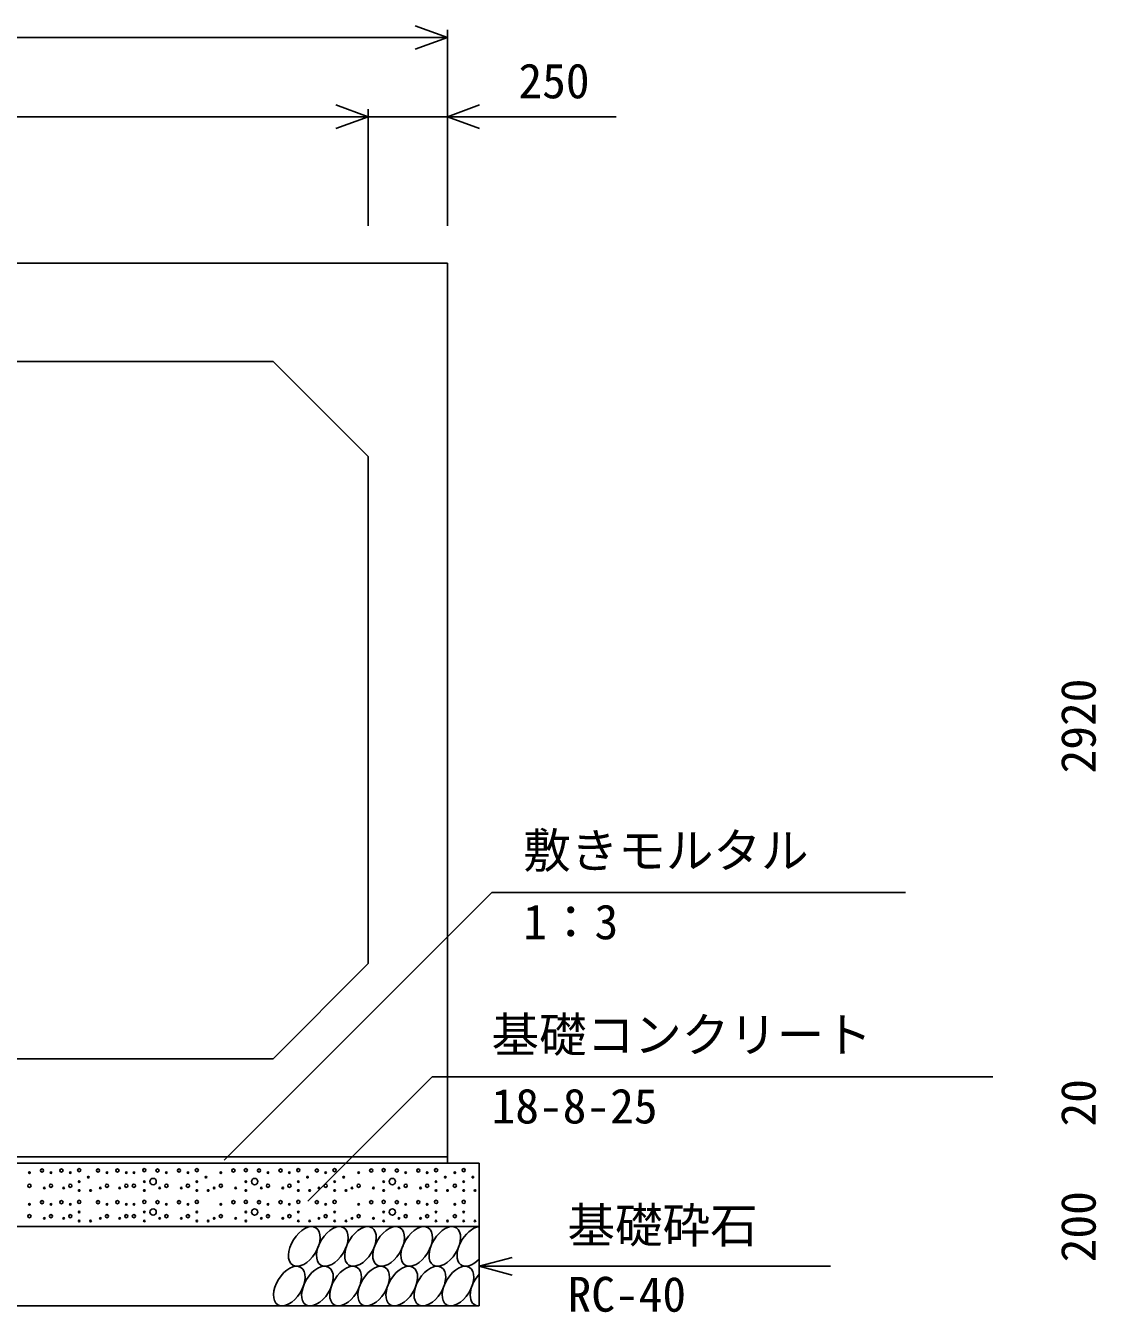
# Model space of a CAD drawing. Units: millimetres, scale not verified. Extents: x -100800 to 100800, y -35640 to 35640.
# Drawn here: x 72229 to 75607, y -21520 to -17460 of the extents above; entities that cross this region are included whole.
import ezdxf
from ezdxf.enums import TextEntityAlignment as Align

# ---------------------------------------------------------------- set-up
doc = ezdxf.new("R2010")
doc.units = ezdxf.units.MM
doc.header["$LTSCALE"] = 120
for name, color, linetype, lineweight in [('0-0_DIM', 7, 'Continuous', 25), ('0-2_HATCH', 6, 'Continuous', 25), ('0-5_OUTLINE', 3, 'Continuous', 25)]:
    doc.layers.add(name, color=color, linetype=linetype, lineweight=lineweight)
doc.styles.add('ＭＳ ゴシック', font='')
doc.styles.get('ＭＳ ゴシック').set_extended_font_data('MS Gothic')

msp = doc.modelspace()

# ---------------------------------------------------------------- linework, layer by layer
at = {"layer": '0-0_DIM'}
for p, q in [((73559.1, -17473.4), (73559.1, -18092)), ((69559.1, -17497.4), (73559.1, -17497.4)), ((73309.1, -17723.4), (73309.1, -18092)), ((74091.8, -17747.4), (73559.1, -17747.4)), ((73699, -20195.8), (72854.9, -21039.8)), ((73699, -20195.8), (75004.7, -20195.8)), ((73511.3, -20776.9), (73118.5, -21169.7)), ((73511.3, -20776.9), (75280.3, -20776.9)), ((73659.1, -21374.7), (73763.4, -21346.7)), ((73659.1, -21374.7), (74768, -21374.7)), ((73659.1, -21374.7), (73763.4, -21402.7))]:
    msp.add_line(p, q, dxfattribs=at)
for points in [[(73457.6, -17534.3), (73559.1, -17497.4), (73457.6, -17460.4)], [(73207.6, -17784.3), (73309.1, -17747.4), (73207.6, -17710.4)], [(73660.6, -17784.3), (73559.1, -17747.4), (73660.6, -17710.4)], [(69559.1, -17747.4), (69809.1, -17747.4), (73309.1, -17747.4), (73559.1, -17747.4)]]:
    msp.add_lwpolyline(points, dxfattribs=at)
at = {"layer": '0-2_HATCH'}
for centre, radius in [((72280.2, -21072.5), 5), ((72341.3, -21072.5), 5), ((72397.3, -21071.6), 5), ((72456.9, -21072.5), 5), ((72518, -21072.5), 5), ((72602.9, -21071.6), 5), ((72644.6, -21072.5), 5), ((72712.4, -21072.5), 5), ((72768.5, -21071.6), 5), ((72884.1, -21072.5), 5), ((72923.2, -21071.6), 5), ((72965, -21072.5), 5), ((73032.8, -21072.5), 5), ((73088.8, -21071.6), 5), ((73147.1, -21072.5), 5), ((73203.2, -21071.6), 5), ((73318.9, -21072.5), 5), ((73358, -21071.6), 5), ((73399.7, -21072.5), 5), ((73467.5, -21072.5), 5), ((73523.6, -21071.6), 5), ((73610.8, -21071.6), 5), ((72240.4, -21079.5), 2.5), ((72308.2, -21079.5), 2.5), ((72369.3, -21079.5), 2.5), ((72397.3, -21107.5), 2.5), ((72426.2, -21093.5), 2.5), ((72485, -21079.5), 2.5), ((72546.1, -21079.5), 2.5), ((72570, -21079.5), 2.5), ((72602.9, -21107.5), 2.5), ((72630.6, -21107.5), 10), ((72672.6, -21079.5), 2.5), ((72740.4, -21079.5), 2.5), ((72768.5, -21107.5), 2.5), ((72797.3, -21093.5), 2.5), ((72844.4, -21079.5), 2.5), ((72923.2, -21107.5), 2.5), ((72951, -21107.5), 10), ((72993, -21079.5), 2.5), ((73060.8, -21079.5), 2.5), ((73088.8, -21107.5), 2.5), ((73117.7, -21093.5), 2.5), ((73175.2, -21079.5), 2.5), ((73203.2, -21107.5), 2.5), ((73232.1, -21093.5), 2.5), ((73279.2, -21079.5), 2.5), ((73358, -21107.5), 2.5), ((73385.7, -21107.5), 10), ((73427.8, -21079.5), 2.5), ((73495.5, -21079.5), 2.5), ((73523.6, -21107.5), 2.5), ((73552.5, -21093.5), 2.5), ((73582.7, -21079.5), 2.5), ((73610.8, -21107.5), 2.5), ((73639.6, -21093.5), 2.5), ((72240.4, -21120.7), 5), ((72287.2, -21127.7), 2.5), ((72308.2, -21120.7), 5), ((72348.3, -21127.7), 2.5), ((72369.3, -21120.7), 5), ((72397.3, -21135.6), 2.5), ((72433.2, -21135.6), 2.5), ((72464, -21127.7), 2.5), ((72485, -21120.7), 5), ((72525, -21127.7), 2.5), ((72546.1, -21120.7), 5), ((72570, -21120.7), 5), ((72602.9, -21135.6), 2.5), ((72651.6, -21127.7), 2.5), ((72672.6, -21120.7), 5), ((72719.4, -21127.7), 2.5), ((72740.4, -21120.7), 5), ((72768.5, -21135.6), 2.5), ((72804.3, -21135.6), 2.5), ((72823.4, -21127.7), 2.5), ((72844.4, -21120.7), 5), ((72891.1, -21127.7), 2.5), ((72923.2, -21135.6), 2.5), ((72972, -21127.7), 2.5), ((72993, -21120.7), 5), ((73039.8, -21127.7), 2.5), ((73060.8, -21120.7), 5), ((73088.8, -21135.6), 2.5), ((73124.7, -21135.6), 2.5), ((73154.1, -21127.7), 2.5), ((73175.2, -21120.7), 5), ((73203.2, -21135.6), 2.5), ((73239.1, -21135.6), 2.5), ((73258.1, -21127.7), 2.5), ((73279.2, -21120.7), 5), ((73325.9, -21127.7), 2.5), ((73358, -21135.6), 2.5), ((73406.7, -21127.7), 2.5), ((73427.8, -21120.7), 5), ((73474.5, -21127.7), 2.5), ((73495.5, -21120.7), 5), ((73523.6, -21135.6), 2.5), ((73559.5, -21135.6), 2.5), ((73582.7, -21120.7), 5), ((73610.8, -21135.6), 2.5), ((73646.6, -21135.6), 2.5), ((72240.4, -21179.5), 2.5), ((72280.2, -21172.5), 5), ((72308.2, -21179.5), 2.5), ((72341.3, -21172.5), 5), ((72369.3, -21179.5), 2.5), ((72397.3, -21171.6), 5), ((72456.9, -21172.5), 5), ((72485, -21179.5), 2.5), ((72518, -21172.5), 5), ((72546.1, -21179.5), 2.5), ((72570, -21179.5), 2.5), ((72602.9, -21171.6), 5), ((72644.6, -21172.5), 5), ((72672.6, -21179.5), 2.5), ((72712.4, -21172.5), 5), ((72740.4, -21179.5), 2.5), ((72768.5, -21171.6), 5), ((72844.4, -21179.5), 2.5), ((72884.1, -21172.5), 5), ((72923.2, -21171.6), 5), ((72965, -21172.5), 5), ((72993, -21179.5), 2.5), ((73032.8, -21172.5), 5), ((73060.8, -21179.5), 2.5), ((73088.8, -21171.6), 5), ((73147.1, -21172.5), 5), ((73175.2, -21179.5), 2.5), ((73203.2, -21171.6), 5), ((73279.2, -21179.5), 2.5), ((73318.9, -21172.5), 5), ((73358, -21171.6), 5), ((73399.7, -21172.5), 5), ((73427.8, -21179.5), 2.5), ((73467.5, -21172.5), 5), ((73495.5, -21179.5), 2.5), ((73523.6, -21171.6), 5), ((73582.7, -21179.5), 2.5), ((73610.8, -21171.6), 5), ((72240.4, -21216.8), 5), ((72287.2, -21223.8), 2.5), ((72308.2, -21216.8), 5), ((72348.3, -21223.8), 2.5), ((72369.3, -21216.8), 5), ((72397.3, -21203.6), 2.5), ((72397.3, -21231.6), 2.5), ((72433.2, -21231.6), 2.5), ((72464, -21223.8), 2.5), ((72485, -21216.8), 5), ((72525, -21223.8), 2.5), ((72546.1, -21216.8), 5), ((72570, -21216.8), 5), ((72602.9, -21203.6), 2.5), ((72602.9, -21231.6), 2.5), ((72630.6, -21203.6), 10), ((72651.6, -21223.8), 2.5), ((72672.6, -21216.8), 5), ((72719.4, -21223.8), 2.5), ((72740.4, -21216.8), 5), ((72768.5, -21203.6), 2.5), ((72768.5, -21231.6), 2.5), ((72804.3, -21231.6), 2.5), ((72823.4, -21223.8), 2.5), ((72844.4, -21216.8), 5), ((72891.1, -21223.8), 2.5), ((72923.2, -21203.6), 2.5), ((72923.2, -21231.6), 2.5), ((72951, -21203.6), 10), ((72972, -21223.8), 2.5), ((72993, -21216.8), 5), ((73039.8, -21223.8), 2.5), ((73060.8, -21216.8), 5), ((73088.8, -21203.6), 2.5), ((73088.8, -21231.6), 2.5), ((73124.7, -21231.6), 2.5), ((73154.1, -21223.8), 2.5), ((73175.2, -21216.8), 5), ((73203.2, -21203.6), 2.5), ((73203.2, -21231.6), 2.5), ((73239.1, -21231.6), 2.5), ((73258.1, -21223.8), 2.5), ((73279.2, -21216.8), 5), ((73325.9, -21223.8), 2.5), ((73358, -21203.6), 2.5), ((73358, -21231.6), 2.5), ((73385.7, -21203.6), 10), ((73406.7, -21223.8), 2.5), ((73427.8, -21216.8), 5), ((73474.5, -21223.8), 2.5), ((73495.5, -21216.8), 5), ((73523.6, -21203.6), 2.5), ((73523.6, -21231.6), 2.5), ((73559.5, -21231.6), 2.5), ((73582.7, -21216.8), 5), ((73610.8, -21203.6), 2.5), ((73610.8, -21231.6), 2.5), ((73646.6, -21231.6), 2.5)]:
    msp.add_circle(centre, radius, dxfattribs=at)
for centre in [(73107.6, -21312.2), (73196.3, -21312.2), (73285, -21312.2), (73373.7, -21312.2), (73462.4, -21312.2), (73551.1, -21312.2), (73060.5, -21437.2), (73149.2, -21437.2), (73237.9, -21437.2), (73326.6, -21437.2), (73415.3, -21437.2), (73504, -21437.2), (73592.7, -21437.2)]:
    msp.add_ellipse(centre, major_axis=(36.4, 58.9), ratio=0.5792, dxfattribs=at)
for centre, start_param, end_param in [((73639.8, -21312.2), 0.419949, 4.357003), ((73681.4, -21437.2), 1.28053, 3.496422)]:
    msp.add_ellipse(centre, major_axis=(36.4, 58.9), ratio=0.5792, start_param=start_param, end_param=end_param, dxfattribs=at)
at = {"layer": '0-5_OUTLINE'}
for p, q in [((70109.1, -18519.7), (73009.1, -18519.7)), ((73309.1, -18819.7), (73009.1, -18519.7)), ((73309.1, -18819.7), (73309.1, -20419.7)), ((73009.1, -20719.7), (73309.1, -20419.7)), ((73009.1, -20719.7), (70109.1, -20719.7)), ((69459.1, -21049.7), (73659.1, -21049.7)), ((73559.1, -21029.7), (69559.1, -21029.7)), ((73659.1, -21049.7), (73659.1, -21499.7)), ((69459.1, -21249.7), (73659.1, -21249.7)), ((69459.1, -21499.7), (73659.1, -21499.7))]:
    msp.add_line(p, q, dxfattribs=at)
msp.add_lwpolyline([(69559.1, -18209.7), (73559.1, -18209.7), (73559.1, -21049.7)], dxfattribs=at)

# ---------------------------------------------------------------- texts
at = {"layer": '0-0_DIM', "style": 'ＭＳ ゴシック'}
for s, p in [('250', (73783.4, -17722.4)), ('敷きモルタル', (73798.6, -20150.8)), ('1：3', (73798.6, -20376)), ('基礎コンクリート', (73698.6, -20732)), ('18-8-25', (73698.6, -20957.1)), ('基礎砕石', (73938.3, -21333.5)), ('RC-40', (73938.3, -21551.1))]:
    msp.add_text(s, height=110, dxfattribs=at).set_placement(p, align=Align.BOTTOM_LEFT)
for s, p in [('2920', (75638, -19819.7)), ('20', (75638, -20933.8)), ('200', (75638, -21362.2))]:
    msp.add_text(s, height=110, rotation=90, dxfattribs=at).set_placement(p, align=Align.BOTTOM_LEFT)

doc.saveas('drawing.dxf')
